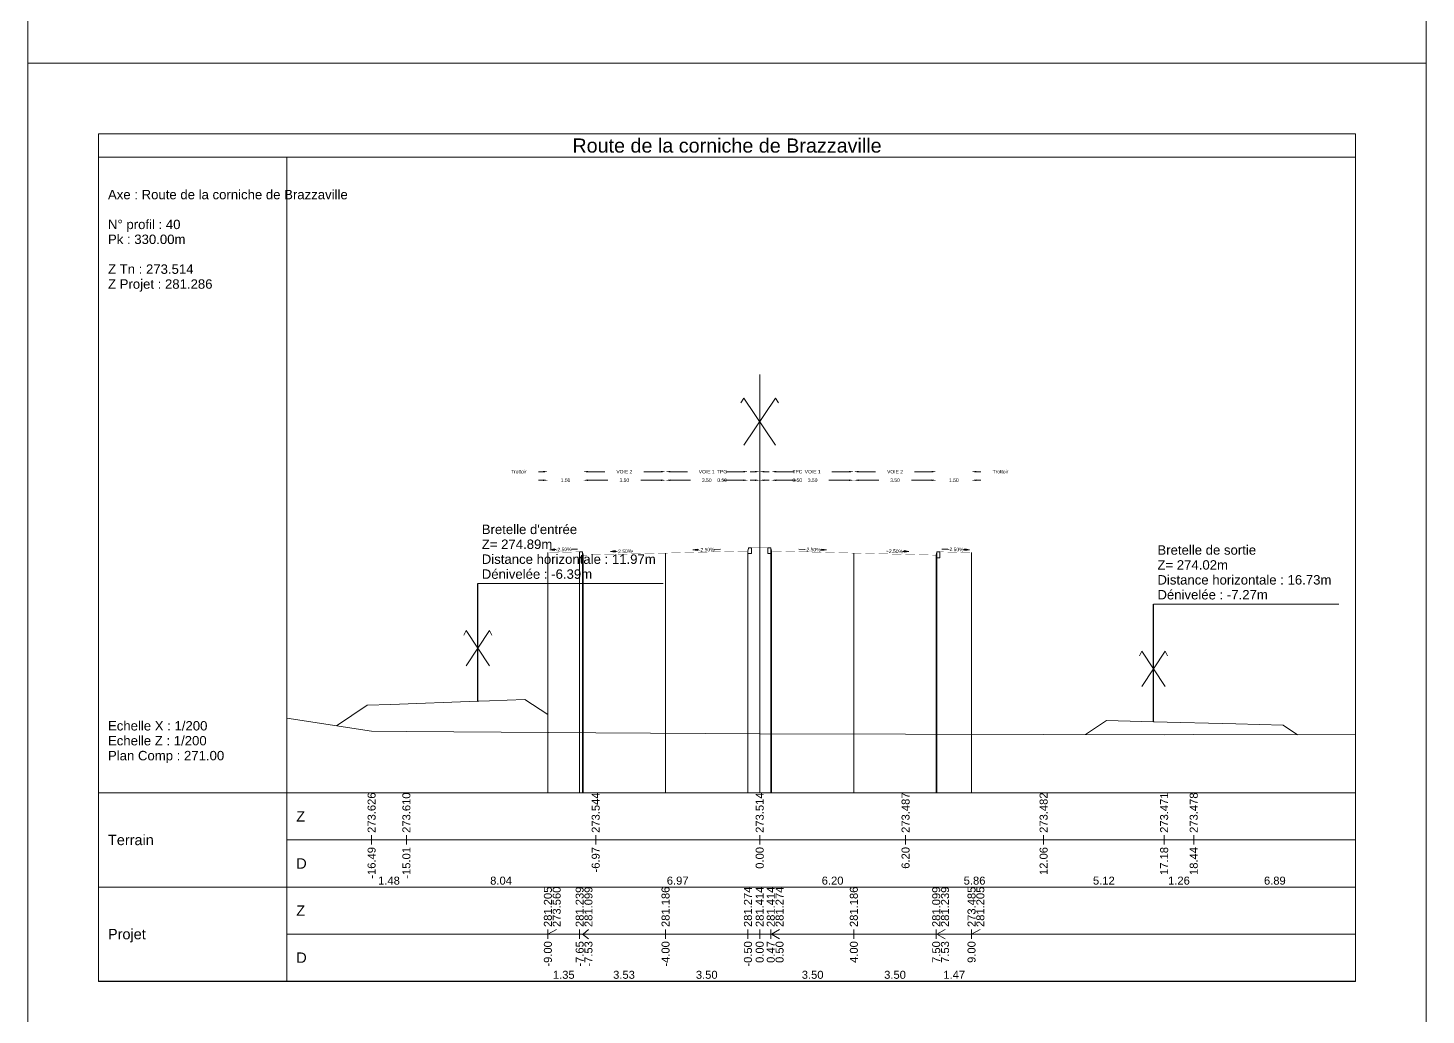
# Model space of a CAD drawing. Extents: x 0 to 74, y -372 to 1003.
# Drawn here: x 0 to 59.4, y 710.7 to 752.7 of the extents above; entities that cross this region are included whole.
import ezdxf
from ezdxf.enums import TextEntityAlignment as Align

# ---------------------------------------------------------------- set-up
doc = ezdxf.new("R2010")
doc.units = 0
doc.header["$LTSCALE"] = 2
doc.header["$PDSIZE"] = -0.004
doc.layers.get('0').update_dxf_attribs({"lineweight": 0})
for name, color, linetype, lineweight in [('Route - Profils type - Content session name', 7, 'Continuous', 0), ('Route - Profils type - PT SC CHAU TROTTOIR', 5, 'Continuous', 0), ('Route - Route de la corniche de Brazzaville - PT - Cadre_P40', 7, 'Continuous', 0), ('Route - Route de la corniche de Brazzaville - PT - Terrain_P40', 5, 'Continuous', 0)]:
    doc.layers.add(name, color=color, linetype=linetype, lineweight=lineweight)
doc.styles.add('CadreTitre', font='arial.ttf', dxfattribs={"height": 0.003})
doc.styles.add('Cotation', font='arial.ttf')
doc.styles.add('CoteHor', font='arial.ttf', dxfattribs={"height": 0.0022})
doc.styles.add('CoteHorA', font='arial.ttf', dxfattribs={"height": 0.0022})
doc.styles.add('CoteTitre', font='arial.ttf', dxfattribs={"height": 0.0017})
doc.styles.add('CoteTitreA', font='arial.ttf', dxfattribs={"height": 0.0017})
doc.styles.add('CoteVert', font='arial.ttf', dxfattribs={"height": 0.0017})
doc.styles.add('CoteVertA', font='arial.ttf', dxfattribs={"height": 0.0017})
doc.styles.add('Multi Axes', font='arial.ttf', dxfattribs={"height": 0.4})
doc.styles.add('ProfilCartouche', font='arial.ttf', dxfattribs={"height": 0.002})
doc.dimstyles.new('BRAZZAVILLE', dxfattribs={"dimtxt": 0.15, "dimasz": 0.2, "dimexe": 0.5, "dimexo": 0.5, "dimgap": 0.5, "dimtad": 0, "dimzin": 0, "dimdsep": 46, "dimtxsty": 'Cotation', "dimsah": 1, "dimcen": 0.1, "dimse1": 1, "dimse2": 1, "dimclrd": 1, "dimclre": 256, "dimclrt": 1, "dimaunit": 2, "dimazin": 0, "dimtfac": 1, "dimtdec": 4, "dimtofl": 0, "dimtmove": 0, "dimatfit": 1, "dimfxl": 1, "dimtolj": 1, "dimtzin": 0, "dimlwd": 0, "dimlwe": 0, "dimarcsym": 0})
doc.dimstyles.get("Standard").update_dxf_attribs({"dimtxt": 0.18, "dimasz": 0.18, "dimexe": 0.18, "dimexo": 0.0625, "dimgap": 0.09, "dimtad": 0, "dimtih": 1, "dimtoh": 1, "dimdec": 4, "dimzin": 0, "dimdsep": 46, "dimtxsty": 'Standard', "dimcen": 0.09, "dimadec": 0, "dimazin": 0, "dimtfac": 1, "dimtdec": 4, "dimtofl": 0, "dimtmove": 0, "dimatfit": 3, "dimfxl": 1, "dimtolj": 1, "dimtzin": 0, "dimarcsym": 0})

# ---------------------------------------------------------------- blocks, each defined once
blk = doc.blocks.new('*D147')
at = {"layer": 'Defpoints', "color": 0, "transparency": 16777216}
for p in [(30.589, 733.456), (30.589, 733.452), (31.089, 730.456)]:
    blk.add_point(p, dxfattribs=at)
at = {"layer": 'Route - Profils type - PT SC CHAU TROTTOIR', "color": 1, "lineweight": 0, "transparency": 16777216}
for p, q in [((30.389, 733.452), (30.189, 733.452)), ((31.289, 733.452), (31.489, 733.452))]:
    blk.add_line(p, q, dxfattribs=at)
at = {"layer": 'Route - Profils type - PT SC CHAU TROTTOIR', "color": 1, "transparency": 16777216}
for points in [[(30.389, 733.485), (30.389, 733.419), (30.589, 733.452)], [(31.289, 733.485), (31.289, 733.419), (31.089, 733.452)]]:
    blk.add_solid(points, dxfattribs=at)
at = {"layer": 'Route - Profils type - PT SC CHAU TROTTOIR', "color": 1, "transparency": 16777216, "insert": (29.494, 733.452), "char_height": 0.15, "attachment_point": 5, "style": 'Cotation'}
blk.add_mtext('\\A1;0.50', dxfattribs=at)
blk = doc.blocks.new('*D148')
at = {"layer": 'Defpoints', "color": 0, "transparency": 16777216}
for p in [(27.089, 733.456), (27.089, 733.452), (30.589, 733.456)]:
    blk.add_point(p, dxfattribs=at)
at = {"layer": 'Route - Profils type - PT SC CHAU TROTTOIR', "color": 1, "lineweight": 0, "transparency": 16777216}
for p, q in [((27.289, 733.452), (28.144, 733.452)), ((30.389, 733.452), (29.533, 733.452))]:
    blk.add_line(p, q, dxfattribs=at)
at = {"layer": 'Route - Profils type - PT SC CHAU TROTTOIR', "color": 1, "transparency": 16777216}
for points in [[(27.289, 733.485), (27.289, 733.419), (27.089, 733.452)], [(30.389, 733.485), (30.389, 733.419), (30.589, 733.452)]]:
    blk.add_solid(points, dxfattribs=at)
at = {"layer": 'Route - Profils type - PT SC CHAU TROTTOIR', "color": 1, "transparency": 16777216, "insert": (28.839, 733.452), "char_height": 0.15, "attachment_point": 5, "style": 'Cotation'}
blk.add_mtext('\\A1;3.50', dxfattribs=at)
blk = doc.blocks.new('*D149')
at = {"layer": 'Defpoints', "color": 0, "transparency": 16777216}
for p in [(23.589, 733.456), (23.589, 733.452), (27.089, 733.456)]:
    blk.add_point(p, dxfattribs=at)
at = {"layer": 'Route - Profils type - PT SC CHAU TROTTOIR', "color": 1, "lineweight": 0, "transparency": 16777216}
for p, q in [((23.789, 733.452), (24.644, 733.452)), ((26.889, 733.452), (26.033, 733.452))]:
    blk.add_line(p, q, dxfattribs=at)
at = {"layer": 'Route - Profils type - PT SC CHAU TROTTOIR', "color": 1, "transparency": 16777216}
for points in [[(23.789, 733.485), (23.789, 733.419), (23.589, 733.452)], [(26.889, 733.485), (26.889, 733.419), (27.089, 733.452)]]:
    blk.add_solid(points, dxfattribs=at)
at = {"layer": 'Route - Profils type - PT SC CHAU TROTTOIR', "color": 1, "transparency": 16777216, "insert": (25.339, 733.452), "char_height": 0.15, "attachment_point": 5, "style": 'Cotation'}
blk.add_mtext('\\A1;3.50', dxfattribs=at)
blk = doc.blocks.new('*D150')
at = {"layer": 'Defpoints', "color": 0, "transparency": 16777216}
for p in [(22.089, 733.456), (22.089, 733.452), (23.589, 733.456)]:
    blk.add_point(p, dxfattribs=at)
at = {"layer": 'Route - Profils type - PT SC CHAU TROTTOIR', "color": 1, "lineweight": 0, "transparency": 16777216}
for p, q in [((21.889, 733.452), (21.689, 733.452)), ((23.789, 733.452), (23.989, 733.452))]:
    blk.add_line(p, q, dxfattribs=at)
at = {"layer": 'Route - Profils type - PT SC CHAU TROTTOIR', "color": 1, "transparency": 16777216}
for points in [[(21.889, 733.485), (21.889, 733.419), (22.089, 733.452)], [(23.789, 733.485), (23.789, 733.419), (23.589, 733.452)]]:
    blk.add_solid(points, dxfattribs=at)
at = {"layer": 'Route - Profils type - PT SC CHAU TROTTOIR', "color": 1, "transparency": 16777216, "insert": (22.839, 733.452), "char_height": 0.15, "attachment_point": 5, "style": 'Cotation'}
blk.add_mtext('\\A1;1.50', dxfattribs=at)
blk = doc.blocks.new('*D151')
at = {"layer": 'Defpoints', "color": 0, "transparency": 16777216}
for p in [(30.589, 733.815), (30.589, 733.256), (31.089, 730.456)]:
    blk.add_point(p, dxfattribs=at)
at = {"layer": 'Route - Profils type - PT SC CHAU TROTTOIR', "color": 1, "lineweight": 0, "transparency": 16777216}
for p, q in [((30.389, 733.815), (30.189, 733.815)), ((31.289, 733.815), (31.489, 733.815))]:
    blk.add_line(p, q, dxfattribs=at)
at = {"layer": 'Route - Profils type - PT SC CHAU TROTTOIR', "color": 1, "transparency": 16777216}
for points in [[(30.389, 733.849), (30.389, 733.782), (30.589, 733.815)], [(31.289, 733.849), (31.289, 733.782), (31.089, 733.815)]]:
    blk.add_solid(points, dxfattribs=at)
at = {"layer": 'Route - Profils type - PT SC CHAU TROTTOIR', "color": 1, "transparency": 16777216, "insert": (29.486, 733.815), "char_height": 0.15, "attachment_point": 5, "style": 'Cotation'}
blk.add_mtext('\\A1;TPC', dxfattribs=at)
blk = doc.blocks.new('*D152')
at = {"layer": 'Defpoints', "color": 0, "transparency": 16777216}
for p in [(27.089, 733.815), (27.089, 733.456), (30.589, 733.256)]:
    blk.add_point(p, dxfattribs=at)
at = {"layer": 'Route - Profils type - PT SC CHAU TROTTOIR', "color": 1, "lineweight": 0, "transparency": 16777216}
for p, q in [((27.289, 733.815), (28.02, 733.815)), ((30.389, 733.815), (29.657, 733.815))]:
    blk.add_line(p, q, dxfattribs=at)
at = {"layer": 'Route - Profils type - PT SC CHAU TROTTOIR', "color": 1, "transparency": 16777216}
for points in [[(27.289, 733.849), (27.289, 733.782), (27.089, 733.815)], [(30.389, 733.849), (30.389, 733.782), (30.589, 733.815)]]:
    blk.add_solid(points, dxfattribs=at)
at = {"layer": 'Route - Profils type - PT SC CHAU TROTTOIR', "color": 1, "transparency": 16777216, "insert": (28.839, 733.815), "char_height": 0.15, "attachment_point": 5, "style": 'Cotation'}
blk.add_mtext('\\A1;VOIE 1', dxfattribs=at)
blk = doc.blocks.new('*D153')
at = {"layer": 'Defpoints', "color": 0, "transparency": 16777216}
for p in [(23.589, 733.815), (23.589, 733.456), (27.089, 733.456)]:
    blk.add_point(p, dxfattribs=at)
at = {"layer": 'Route - Profils type - PT SC CHAU TROTTOIR', "color": 1, "lineweight": 0, "transparency": 16777216}
for p, q in [((23.789, 733.815), (24.507, 733.815)), ((26.889, 733.815), (26.17, 733.815))]:
    blk.add_line(p, q, dxfattribs=at)
at = {"layer": 'Route - Profils type - PT SC CHAU TROTTOIR', "color": 1, "transparency": 16777216}
for points in [[(23.789, 733.849), (23.789, 733.782), (23.589, 733.815)], [(26.889, 733.849), (26.889, 733.782), (27.089, 733.815)]]:
    blk.add_solid(points, dxfattribs=at)
at = {"layer": 'Route - Profils type - PT SC CHAU TROTTOIR', "color": 1, "transparency": 16777216, "insert": (25.339, 733.815), "char_height": 0.15, "attachment_point": 5, "style": 'Cotation'}
blk.add_mtext('\\A1;VOIE 2', dxfattribs=at)
blk = doc.blocks.new('*D154')
at = {"layer": 'Defpoints', "color": 0, "transparency": 16777216}
for p in [(22.089, 733.815), (22.089, 733.456), (23.589, 733.456)]:
    blk.add_point(p, dxfattribs=at)
at = {"layer": 'Route - Profils type - PT SC CHAU TROTTOIR', "color": 1, "lineweight": 0, "transparency": 16777216}
for p, q in [((21.889, 733.815), (21.689, 733.815)), ((23.789, 733.815), (23.989, 733.815))]:
    blk.add_line(p, q, dxfattribs=at)
at = {"layer": 'Route - Profils type - PT SC CHAU TROTTOIR', "color": 1, "transparency": 16777216}
for points in [[(21.889, 733.849), (21.889, 733.782), (22.089, 733.815)], [(23.789, 733.849), (23.789, 733.782), (23.589, 733.815)]]:
    blk.add_solid(points, dxfattribs=at)
at = {"layer": 'Route - Profils type - PT SC CHAU TROTTOIR', "color": 1, "transparency": 16777216, "insert": (20.858, 733.815), "char_height": 0.15, "attachment_point": 5, "style": 'Cotation'}
blk.add_mtext('\\A1;Trottoir', dxfattribs=at)
blk = doc.blocks.new('MENSURA_COTEPENTE_49')
at = {"layer": 'Route - Profils type - PT SC CHAU TROTTOIR', "linetype": 'Continuous', "lineweight": 0}
blk.add_hatch(color=1, dxfattribs=at).paths.add_polyline_path([(0.14223, -1.15355), (0.14122, -1.1534), (0.14222, -1.1532)])
at = {"layer": 'Route - Profils type - PT SC CHAU TROTTOIR', "color": 1, "linetype": 'Continuous', "lineweight": 0}
for p, q in [((0.14222, -1.15337), (0.14252, -1.15337)), ((0.14584, -1.15328), (0.14713, -1.15325))]:
    blk.add_line(p, q, dxfattribs=at)
at = {"layer": 'Route - Profils type - PT SC CHAU TROTTOIR', "color": 1, "linetype": 'Continuous', "lineweight": 0, "flags": 128}
blk.add_lwpolyline([(0.14223, -1.15355), (0.14122, -1.1534), (0.14222, -1.1532), (0.14223, -1.15355)], close=True, dxfattribs=at)
at = {"layer": 'Route - Profils type - PT SC CHAU TROTTOIR', "color": 1, "style": 'Cotation'}
blk.add_text('-2.50%', height=0.00075, rotation=-358.5679, dxfattribs=at).set_placement((0.14418, -1.15333), align=Align.MIDDLE_CENTER)
blk = doc.blocks.new('MENSURA_COTEPENTE_50')
at = {"layer": 'Route - Profils type - PT SC CHAU TROTTOIR', "linetype": 'Continuous', "lineweight": 0}
blk.add_hatch(color=1, dxfattribs=at).paths.add_polyline_path([(0.12473, -1.1539), (0.12372, -1.15375), (0.12472, -1.15355)])
at = {"layer": 'Route - Profils type - PT SC CHAU TROTTOIR', "color": 1, "linetype": 'Continuous', "lineweight": 0}
for p, q in [((0.12472, -1.15373), (0.12502, -1.15372)), ((0.12833, -1.15364), (0.12847, -1.15363))]:
    blk.add_line(p, q, dxfattribs=at)
at = {"layer": 'Route - Profils type - PT SC CHAU TROTTOIR', "color": 1, "linetype": 'Continuous', "lineweight": 0, "flags": 128}
blk.add_lwpolyline([(0.12473, -1.1539), (0.12372, -1.15375), (0.12472, -1.15355), (0.12473, -1.1539)], close=True, dxfattribs=at)
at = {"layer": 'Route - Profils type - PT SC CHAU TROTTOIR', "color": 1, "style": 'Cotation'}
blk.add_text('-2.50%', height=0.00075, rotation=-358.5679, dxfattribs=at).set_placement((0.12668, -1.15368), align=Align.MIDDLE_CENTER)
blk = doc.blocks.new('MENSURA_COTEPENTE_51')
at = {"layer": 'Route - Profils type - PT SC CHAU TROTTOIR', "linetype": 'Continuous', "lineweight": 0}
blk.add_hatch(color=1, dxfattribs=at).paths.add_polyline_path([(0.11185, -1.15352), (0.11085, -1.15337), (0.11184, -1.15317)])
at = {"layer": 'Route - Profils type - PT SC CHAU TROTTOIR', "color": 1, "linetype": 'Continuous', "lineweight": 0}
for p, q in [((0.11185, -1.15334), (0.11215, -1.15334)), ((0.11546, -1.15325), (0.11676, -1.15322))]:
    blk.add_line(p, q, dxfattribs=at)
at = {"layer": 'Route - Profils type - PT SC CHAU TROTTOIR', "color": 1, "linetype": 'Continuous', "lineweight": 0, "flags": 128}
blk.add_lwpolyline([(0.11185, -1.15352), (0.11085, -1.15337), (0.11184, -1.15317), (0.11185, -1.15352)], close=True, dxfattribs=at)
at = {"layer": 'Route - Profils type - PT SC CHAU TROTTOIR', "color": 1, "style": 'Cotation'}
blk.add_text('-2.50%', height=0.00075, rotation=-358.5679, dxfattribs=at).set_placement((0.1138, -1.15329), align=Align.MIDDLE_CENTER)
blk = doc.blocks.new('T2__mirroredMSX', base_point=(-6.713, 11.473))
at = {"linetype": 'Continuous', "flags": 128}
blk.add_lwpolyline([(-6.837, 11.703), (-6.863, 11.583), (-6.863, 11.473), (-6.713, 11.473), (-6.713, 11.723), (-6.818, 11.719, 0.339869)], format="xyb", close=True, dxfattribs=at)
blk = doc.blocks.new('T2', base_point=(-6.713, 11.473))
at = {"linetype": 'Continuous', "flags": 128}
blk.add_lwpolyline([(-6.837, 11.703), (-6.863, 11.583), (-6.863, 11.473), (-6.713, 11.473), (-6.713, 11.723), (-6.818, 11.719, 0.339869)], format="xyb", close=True, dxfattribs=at)
blk = doc.blocks.new('*D158')
at = {"layer": 'Defpoints', "color": 0, "transparency": 16777216}
for p in [(31.589, 733.456), (31.589, 733.452), (31.089, 730.456)]:
    blk.add_point(p, dxfattribs=at)
at = {"layer": 'Route - Profils type - PT SC CHAU TROTTOIR', "color": 1, "lineweight": 0, "transparency": 16777216}
for p, q in [((30.889, 733.452), (30.689, 733.452)), ((31.789, 733.452), (31.989, 733.452))]:
    blk.add_line(p, q, dxfattribs=at)
at = {"layer": 'Route - Profils type - PT SC CHAU TROTTOIR', "color": 1, "transparency": 16777216}
for points in [[(30.889, 733.485), (30.889, 733.419), (31.089, 733.452)], [(31.789, 733.485), (31.789, 733.419), (31.589, 733.452)]]:
    blk.add_solid(points, dxfattribs=at)
at = {"layer": 'Route - Profils type - PT SC CHAU TROTTOIR', "color": 1, "transparency": 16777216, "insert": (32.683, 733.452), "char_height": 0.15, "attachment_point": 5, "style": 'Cotation'}
blk.add_mtext('\\A1;0.50', dxfattribs=at)
blk = doc.blocks.new('*D159')
at = {"layer": 'Defpoints', "color": 0, "transparency": 16777216}
for p in [(31.589, 733.456), (35.089, 733.456), (35.089, 733.452)]:
    blk.add_point(p, dxfattribs=at)
at = {"layer": 'Route - Profils type - PT SC CHAU TROTTOIR', "color": 1, "lineweight": 0, "transparency": 16777216}
for p, q in [((31.789, 733.452), (32.644, 733.452)), ((34.889, 733.452), (34.033, 733.452))]:
    blk.add_line(p, q, dxfattribs=at)
at = {"layer": 'Route - Profils type - PT SC CHAU TROTTOIR', "color": 1, "transparency": 16777216}
for points in [[(31.789, 733.485), (31.789, 733.419), (31.589, 733.452)], [(34.889, 733.485), (34.889, 733.419), (35.089, 733.452)]]:
    blk.add_solid(points, dxfattribs=at)
at = {"layer": 'Route - Profils type - PT SC CHAU TROTTOIR', "color": 1, "transparency": 16777216, "insert": (33.339, 733.452), "char_height": 0.15, "attachment_point": 5, "style": 'Cotation'}
blk.add_mtext('\\A1;3.50', dxfattribs=at)
blk = doc.blocks.new('*D160')
at = {"layer": 'Defpoints', "color": 0, "transparency": 16777216}
for p in [(35.089, 733.456), (38.589, 733.456), (38.589, 733.452)]:
    blk.add_point(p, dxfattribs=at)
at = {"layer": 'Route - Profils type - PT SC CHAU TROTTOIR', "color": 1, "lineweight": 0, "transparency": 16777216}
for p, q in [((35.289, 733.452), (36.144, 733.452)), ((38.389, 733.452), (37.533, 733.452))]:
    blk.add_line(p, q, dxfattribs=at)
at = {"layer": 'Route - Profils type - PT SC CHAU TROTTOIR', "color": 1, "transparency": 16777216}
for points in [[(35.289, 733.485), (35.289, 733.419), (35.089, 733.452)], [(38.389, 733.485), (38.389, 733.419), (38.589, 733.452)]]:
    blk.add_solid(points, dxfattribs=at)
at = {"layer": 'Route - Profils type - PT SC CHAU TROTTOIR', "color": 1, "transparency": 16777216, "insert": (36.839, 733.452), "char_height": 0.15, "attachment_point": 5, "style": 'Cotation'}
blk.add_mtext('\\A1;3.50', dxfattribs=at)
blk = doc.blocks.new('*D161')
at = {"layer": 'Defpoints', "color": 0, "transparency": 16777216}
for p in [(38.589, 733.456), (40.089, 733.456), (40.089, 733.452)]:
    blk.add_point(p, dxfattribs=at)
at = {"layer": 'Route - Profils type - PT SC CHAU TROTTOIR', "color": 1, "lineweight": 0, "transparency": 16777216}
for p, q in [((38.389, 733.452), (38.189, 733.452)), ((40.289, 733.452), (40.489, 733.452))]:
    blk.add_line(p, q, dxfattribs=at)
at = {"layer": 'Route - Profils type - PT SC CHAU TROTTOIR', "color": 1, "transparency": 16777216}
for points in [[(38.389, 733.485), (38.389, 733.419), (38.589, 733.452)], [(40.289, 733.485), (40.289, 733.419), (40.089, 733.452)]]:
    blk.add_solid(points, dxfattribs=at)
at = {"layer": 'Route - Profils type - PT SC CHAU TROTTOIR', "color": 1, "transparency": 16777216, "insert": (39.339, 733.452), "char_height": 0.15, "attachment_point": 5, "style": 'Cotation'}
blk.add_mtext('\\A1;1.50', dxfattribs=at)
blk = doc.blocks.new('*D162')
at = {"layer": 'Defpoints', "color": 0, "transparency": 16777216}
for p in [(31.589, 733.815), (31.589, 733.256), (31.089, 730.456)]:
    blk.add_point(p, dxfattribs=at)
at = {"layer": 'Route - Profils type - PT SC CHAU TROTTOIR', "color": 1, "lineweight": 0, "transparency": 16777216}
for p, q in [((30.889, 733.815), (30.689, 733.815)), ((31.789, 733.815), (31.989, 733.815))]:
    blk.add_line(p, q, dxfattribs=at)
at = {"layer": 'Route - Profils type - PT SC CHAU TROTTOIR', "color": 1, "transparency": 16777216}
for points in [[(30.889, 733.849), (30.889, 733.782), (31.089, 733.815)], [(31.789, 733.849), (31.789, 733.782), (31.589, 733.815)]]:
    blk.add_solid(points, dxfattribs=at)
at = {"layer": 'Route - Profils type - PT SC CHAU TROTTOIR', "color": 1, "transparency": 16777216, "insert": (32.691, 733.815), "char_height": 0.15, "attachment_point": 5, "style": 'Cotation'}
blk.add_mtext('\\A1;TPC', dxfattribs=at)
blk = doc.blocks.new('*D163')
at = {"layer": 'Defpoints', "color": 0, "transparency": 16777216}
for p in [(35.089, 733.815), (31.589, 733.256), (35.089, 733.456)]:
    blk.add_point(p, dxfattribs=at)
at = {"layer": 'Route - Profils type - PT SC CHAU TROTTOIR', "color": 1, "lineweight": 0, "transparency": 16777216}
for p, q in [((31.789, 733.815), (32.52, 733.815)), ((34.889, 733.815), (34.157, 733.815))]:
    blk.add_line(p, q, dxfattribs=at)
at = {"layer": 'Route - Profils type - PT SC CHAU TROTTOIR', "color": 1, "transparency": 16777216}
for points in [[(31.789, 733.849), (31.789, 733.782), (31.589, 733.815)], [(34.889, 733.849), (34.889, 733.782), (35.089, 733.815)]]:
    blk.add_solid(points, dxfattribs=at)
at = {"layer": 'Route - Profils type - PT SC CHAU TROTTOIR', "color": 1, "transparency": 16777216, "insert": (33.339, 733.815), "char_height": 0.15, "attachment_point": 5, "style": 'Cotation'}
blk.add_mtext('\\A1;VOIE 1', dxfattribs=at)
blk = doc.blocks.new('*D164')
at = {"layer": 'Defpoints', "color": 0, "transparency": 16777216}
for p in [(38.589, 733.815), (35.089, 733.456), (38.589, 733.456)]:
    blk.add_point(p, dxfattribs=at)
at = {"layer": 'Route - Profils type - PT SC CHAU TROTTOIR', "color": 1, "lineweight": 0, "transparency": 16777216}
for p, q in [((35.289, 733.815), (36.007, 733.815)), ((38.389, 733.815), (37.67, 733.815))]:
    blk.add_line(p, q, dxfattribs=at)
at = {"layer": 'Route - Profils type - PT SC CHAU TROTTOIR', "color": 1, "transparency": 16777216}
for points in [[(35.289, 733.849), (35.289, 733.782), (35.089, 733.815)], [(38.389, 733.849), (38.389, 733.782), (38.589, 733.815)]]:
    blk.add_solid(points, dxfattribs=at)
at = {"layer": 'Route - Profils type - PT SC CHAU TROTTOIR', "color": 1, "transparency": 16777216, "insert": (36.839, 733.815), "char_height": 0.15, "attachment_point": 5, "style": 'Cotation'}
blk.add_mtext('\\A1;VOIE 2', dxfattribs=at)
blk = doc.blocks.new('*D165')
at = {"layer": 'Defpoints', "color": 0, "transparency": 16777216}
for p in [(40.089, 733.815), (38.589, 733.456), (40.089, 733.456)]:
    blk.add_point(p, dxfattribs=at)
at = {"layer": 'Route - Profils type - PT SC CHAU TROTTOIR', "color": 1, "lineweight": 0, "transparency": 16777216}
for p, q in [((38.389, 733.815), (38.189, 733.815)), ((40.289, 733.815), (40.489, 733.815))]:
    blk.add_line(p, q, dxfattribs=at)
at = {"layer": 'Route - Profils type - PT SC CHAU TROTTOIR', "color": 1, "transparency": 16777216}
for points in [[(38.389, 733.849), (38.389, 733.782), (38.589, 733.815)], [(40.289, 733.849), (40.289, 733.782), (40.089, 733.815)]]:
    blk.add_solid(points, dxfattribs=at)
at = {"layer": 'Route - Profils type - PT SC CHAU TROTTOIR', "color": 1, "transparency": 16777216, "insert": (41.319, 733.815), "char_height": 0.15, "attachment_point": 5, "style": 'Cotation'}
blk.add_mtext('\\A1;Trottoir', dxfattribs=at)
blk = doc.blocks.new('MENSURA_COTEPENTE_52')
at = {"layer": 'Route - Profils type - PT SC CHAU TROTTOIR', "linetype": 'Continuous', "lineweight": 0}
blk.add_hatch(color=1, dxfattribs=at).paths.add_polyline_path([(0.16866, -1.15355), (0.16966, -1.1534), (0.16867, -1.1532)])
at = {"layer": 'Route - Profils type - PT SC CHAU TROTTOIR', "color": 1, "linetype": 'Continuous', "lineweight": 0}
for p, q in [((0.16505, -1.15328), (0.16375, -1.15325)), ((0.16866, -1.15337), (0.16836, -1.15337))]:
    blk.add_line(p, q, dxfattribs=at)
at = {"layer": 'Route - Profils type - PT SC CHAU TROTTOIR', "color": 1, "linetype": 'Continuous', "lineweight": 0, "flags": 128}
blk.add_lwpolyline([(0.16866, -1.15355), (0.16966, -1.1534), (0.16867, -1.1532), (0.16866, -1.15355)], close=True, dxfattribs=at)
at = {"layer": 'Route - Profils type - PT SC CHAU TROTTOIR', "color": 1, "style": 'Cotation'}
blk.add_text('-2.50%', height=0.00075, rotation=358.5679, dxfattribs=at).set_placement((0.16671, -1.15333), align=Align.MIDDLE_CENTER)
blk = doc.blocks.new('MENSURA_COTEPENTE_53')
at = {"layer": 'Route - Profils type - PT SC CHAU TROTTOIR', "linetype": 'Continuous', "lineweight": 0}
blk.add_hatch(color=1, dxfattribs=at).paths.add_polyline_path([(0.18616, -1.1539), (0.18716, -1.15375), (0.18617, -1.15355)])
at = {"layer": 'Route - Profils type - PT SC CHAU TROTTOIR', "color": 1, "linetype": 'Continuous', "lineweight": 0}
for p, q in [((0.18255, -1.15364), (0.18242, -1.15363)), ((0.18616, -1.15373), (0.18586, -1.15372))]:
    blk.add_line(p, q, dxfattribs=at)
at = {"layer": 'Route - Profils type - PT SC CHAU TROTTOIR', "color": 1, "linetype": 'Continuous', "lineweight": 0, "flags": 128}
blk.add_lwpolyline([(0.18616, -1.1539), (0.18716, -1.15375), (0.18617, -1.15355), (0.18616, -1.1539)], close=True, dxfattribs=at)
at = {"layer": 'Route - Profils type - PT SC CHAU TROTTOIR', "color": 1, "style": 'Cotation'}
blk.add_text('-2.50%', height=0.00075, rotation=358.5679, dxfattribs=at).set_placement((0.18421, -1.15368), align=Align.MIDDLE_CENTER)
blk = doc.blocks.new('MENSURA_COTEPENTE_54')
at = {"layer": 'Route - Profils type - PT SC CHAU TROTTOIR', "linetype": 'Continuous', "lineweight": 0}
blk.add_hatch(color=1, dxfattribs=at).paths.add_polyline_path([(0.19903, -1.15352), (0.20004, -1.15337), (0.19904, -1.15317)])
at = {"layer": 'Route - Profils type - PT SC CHAU TROTTOIR', "color": 1, "linetype": 'Continuous', "lineweight": 0}
for p, q in [((0.19543, -1.15325), (0.19413, -1.15322)), ((0.19904, -1.15334), (0.19874, -1.15334))]:
    blk.add_line(p, q, dxfattribs=at)
at = {"layer": 'Route - Profils type - PT SC CHAU TROTTOIR', "color": 1, "linetype": 'Continuous', "lineweight": 0, "flags": 128}
blk.add_lwpolyline([(0.19903, -1.15352), (0.20004, -1.15337), (0.19904, -1.15317), (0.19903, -1.15352)], close=True, dxfattribs=at)
at = {"layer": 'Route - Profils type - PT SC CHAU TROTTOIR', "color": 1, "style": 'Cotation'}
blk.add_text('-2.50%', height=0.00075, rotation=358.5679, dxfattribs=at).set_placement((0.19708, -1.15329), align=Align.MIDDLE_CENTER)
blk = doc.blocks.new('MENSURA_LEADER55', base_point=(0.23911, -1.16491))
at = {"layer": 'Route - Profils type - Content session name'}
blk.add_line((0.23911, -1.16491), (0.27845, -1.16491), dxfattribs=at)
at = {"layer": 'Route - Profils type - Content session name', "style": 'Multi Axes'}
for s, p in [('Bretelle de sortie', (0.23994, -1.15241)), ('Z= 274.02m', (0.23994, -1.15558)), ('Distance horizontale : 16.73m', (0.23994, -1.15875)), ('Dénivelée : -7.27m', (0.23994, -1.16191))]:
    blk.add_text(s, height=0.002, dxfattribs=at).set_placement(p, align=Align.TOP_LEFT)
blk = doc.blocks.new('MENSURA_LEADER56', base_point=(0.09558, -1.16053))
at = {"layer": 'Route - Profils type - Content session name'}
blk.add_line((0.09558, -1.16053), (0.13492, -1.16053), dxfattribs=at)
at = {"layer": 'Route - Profils type - Content session name', "style": 'Multi Axes'}
for s, p in [("Bretelle d'entrée", (0.09641, -1.14803)), ('Z= 274.89m', (0.09641, -1.15119)), ('Distance horizontale : 11.97m', (0.09641, -1.15436)), ('Dénivelée : -6.39m', (0.09641, -1.15753))]:
    blk.add_text(s, height=0.002, dxfattribs=at).set_placement(p, align=Align.TOP_LEFT)

msp = doc.modelspace()

# ---------------------------------------------------------------- linework, layer by layer
at = {"flags": 128}
for points in [[(0, 751.17), (0, 793.17), (59.4, 793.17), (59.4, 751.17)], [(0, 709.17), (0, 751.17), (59.4, 751.17), (59.4, 709.17)], [(3, 712.17), (3, 748.17), (56.4, 748.17), (56.4, 712.17)]]:
    msp.add_lwpolyline(points, close=True, dxfattribs=at)
at = {"layer": 'Route - Profils type - Content session name'}
for p, q in [((18.515, 726.864), (18.615, 727.064)), ((18.615, 727.064), (19.615, 725.564)), ((19.615, 727.064), (18.615, 725.564)), ((19.115, 724.064), (19.115, 727.564)), ((19.715, 726.864), (19.615, 727.064)), ((47.822, 723.188), (47.822, 726.688)), ((47.222, 725.988), (47.322, 726.188)), ((47.322, 726.188), (48.322, 724.688)), ((48.322, 726.188), (47.322, 724.688)), ((48.422, 725.988), (48.322, 726.188))]:
    msp.add_line(p, q, dxfattribs=at)
at = {"layer": 'Route - Profils type - Content session name', "color": 251, "linetype": 'Continuous', "flags": 128}
for points in [[(13.107, 723.013), (14.417, 723.89), (15.421, 723.928), (19.111, 724.065), (19.115, 724.064), (19.612, 724.083), (21.115, 724.138), (22.089, 723.494)], [(44.936, 722.647), (45.822, 723.238), (47.322, 723.2), (47.822, 723.188), (47.822, 723.188), (51.322, 723.099), (53.323, 723.049), (53.943, 722.636)]]:
    msp.add_lwpolyline(points, dxfattribs=at)
at = {"layer": 'Route - Profils type - Content session name'}
for p in [(19.115, 724.064), (47.822, 723.188)]:
    msp.add_point(p, dxfattribs=at)
at = {"layer": 'Route - Profils type - PT SC CHAU TROTTOIR', "color": 1, "linetype": 'Continuous', "flags": 128}
for points in [[(31.089, 730.584, 0.01, 0.01, 0), (30.739, 730.584, 0.01, 0.01, 0), (30.619, 730.584, 0.01, 0.01, 0), (30.589, 730.444, 0.01, 0.01, 0), (27.089, 730.356, 0.01, 0.01, 0), (23.589, 730.269, 0.01, 0.01, 0), (23.559, 730.409, 0.01, 0.01, 0), (23.439, 730.409, 0.01, 0.01, 0), (22.089, 730.375, 0.01, 0.01, 0), (22.089, 722.73, 0.01, 0.01, 0)], [(31.089, 730.584, 0.01, 0.01, 0), (31.439, 730.584, 0.01, 0.01, 0), (31.559, 730.584, 0.01, 0.01, 0), (31.589, 730.444, 0.01, 0.01, 0), (35.089, 730.356, 0.01, 0.01, 0), (38.589, 730.269, 0.01, 0.01, 0), (38.619, 730.409, 0.01, 0.01, 0), (38.739, 730.409, 0.01, 0.01, 0), (40.089, 730.375, 0.01, 0.01, 0), (40.089, 722.655, 0.01, 0.01, 0)]]:
    msp.add_lwpolyline(points, format="xyseb", dxfattribs=at)
at = {"layer": 'Route - Route de la corniche de Brazzaville - PT - Cadre_P40', "color": 7, "linetype": 'Continuous'}
for p, q in [((11, 747.17), (11, 712.17)), ((31.089, 733.939), (31.089, 737.939)), ((30.289, 736.739), (30.422, 736.939)), ((31.755, 734.939), (30.422, 736.939)), ((30.422, 734.939), (31.755, 736.939)), ((31.889, 736.739), (31.755, 736.939)), ((31.089, 720.17), (31.089, 733.939)), ((22.089, 720.17), (22.089, 730.375)), ((22.089, 720.17), (22.089, 730.375)), ((23.439, 720.17), (23.439, 730.409)), ((23.439, 720.17), (23.439, 730.409)), ((23.559, 720.17), (23.559, 730.409)), ((23.589, 720.17), (23.589, 730.269)), ((27.089, 720.17), (27.089, 730.356)), ((27.089, 720.17), (27.089, 730.356)), ((30.589, 720.17), (30.589, 730.444)), ((30.589, 720.17), (30.589, 730.444)), ((31.089, 720.17), (31.089, 730.584)), ((31.089, 720.17), (31.089, 730.584)), ((31.559, 720.17), (31.559, 730.584)), ((31.559, 720.17), (31.559, 730.584)), ((31.589, 720.17), (31.589, 730.444)), ((31.589, 720.17), (31.589, 730.444)), ((35.089, 720.17), (35.089, 730.356)), ((35.089, 720.17), (35.089, 730.356)), ((38.589, 720.17), (38.589, 730.269)), ((38.589, 720.17), (38.589, 730.269)), ((38.619, 720.17), (38.619, 730.409)), ((38.619, 720.17), (38.619, 730.409)), ((40.089, 720.17), (40.089, 730.375)), ((22.089, 720.17), (22.089, 722.73)), ((40.089, 720.17), (40.089, 722.655)), ((40.089, 720.17), (40.089, 722.655)), ((56.4, 720.17), (3, 720.17)), ((56.4, 718.17), (11, 718.17)), ((56.4, 716.17), (3, 716.17)), ((56.4, 716.17), (3, 716.17)), ((56.4, 716.17), (3, 716.17)), ((56.4, 716.17), (3, 716.17)), ((56.4, 716.17), (3, 716.17)), ((56.4, 716.17), (3, 716.17)), ((56.4, 716.17), (3, 716.17)), ((56.4, 714.17), (11, 714.17)), ((22.089, 714.37), (22.089, 714.17)), ((22.463, 714.37), (22.089, 714.17)), ((22.089, 713.97), (22.089, 714.17)), ((23.439, 714.37), (23.439, 714.17)), ((23.439, 713.97), (23.439, 714.17)), ((23.813, 713.97), (23.559, 714.17)), ((23.813, 714.37), (23.589, 714.17)), ((27.089, 714.37), (27.089, 714.17)), ((27.089, 713.97), (27.089, 714.17)), ((30.589, 714.37), (30.589, 714.17)), ((30.589, 713.97), (30.589, 714.17)), ((31.089, 714.37), (31.089, 714.17)), ((31.089, 713.97), (31.089, 714.17)), ((31.559, 714.37), (31.559, 714.17)), ((31.559, 713.97), (31.559, 714.17)), ((31.933, 714.37), (31.589, 714.17)), ((31.933, 713.97), (31.589, 714.17)), ((35.089, 714.37), (35.089, 714.17)), ((35.089, 713.97), (35.089, 714.17)), ((38.589, 714.37), (38.589, 714.17)), ((38.589, 713.97), (38.589, 714.17)), ((38.963, 714.37), (38.619, 714.17)), ((38.963, 713.97), (38.619, 714.17)), ((40.089, 714.37), (40.089, 714.17)), ((40.463, 714.37), (40.089, 714.17)), ((40.089, 713.97), (40.089, 714.17)), ((56.4, 712.17), (3, 712.17)), ((56.4, 712.17), (3, 712.17)), ((56.4, 712.17), (3, 712.17)), ((56.4, 712.17), (3, 712.17)), ((56.4, 712.17), (3, 712.17)), ((56.4, 712.17), (3, 712.17))]:
    msp.add_line(p, q, dxfattribs=at)
at = {"layer": 'Route - Route de la corniche de Brazzaville - PT - Cadre_P40', "color": 114, "linetype": 'Continuous'}
for p, q in [((14.6, 718.37), (14.6, 718.17)), ((14.6, 717.97), (14.6, 718.17)), ((16.078, 718.37), (16.078, 718.17)), ((16.078, 717.97), (16.078, 718.17)), ((24.121, 718.37), (24.121, 718.17)), ((24.121, 717.97), (24.121, 718.17)), ((31.089, 718.37), (31.089, 718.17)), ((31.089, 717.97), (31.089, 718.17)), ((37.286, 718.37), (37.286, 718.17)), ((37.286, 717.97), (37.286, 718.17)), ((43.151, 718.37), (43.151, 718.17)), ((43.151, 717.97), (43.151, 718.17)), ((48.273, 718.37), (48.273, 718.17)), ((48.273, 717.97), (48.273, 718.17)), ((49.529, 718.37), (49.529, 718.17)), ((49.529, 717.97), (49.529, 718.17))]:
    msp.add_line(p, q, dxfattribs=at)
at = {"layer": 'Route - Route de la corniche de Brazzaville - PT - Cadre_P40', "flags": 128}
msp.add_lwpolyline([(2.99, 712.16), (2.99, 747.18), (56.41, 747.18), (56.41, 712.16)], close=True, dxfattribs=at)
at = {"layer": 'Route - Route de la corniche de Brazzaville - PT - Terrain_P40', "color": 114, "linetype": 'Continuous', "flags": 128}
msp.add_lwpolyline([(11, 723.342), (14.6, 722.796), (16.078, 722.78), (24.121, 722.714), (31.089, 722.684), (37.286, 722.657), (43.151, 722.652), (48.273, 722.641), (49.529, 722.648), (56.4, 722.629)], dxfattribs=at)
msp.add_lwpolyline([(11, 723.342), (14.6, 722.796), (16.078, 722.78), (24.121, 722.714), (31.089, 722.684), (37.286, 722.657), (43.151, 722.652), (48.273, 722.641), (49.529, 722.648), (56.4, 722.629)], dxfattribs=at)

# ---------------------------------------------------------------- block references
at = {"layer": 'Route - Profils type - Content session name', "xscale": 200, "yscale": 200, "zscale": 200}
for name, p in [('MENSURA_LEADER56', (19.115, 729.064)), ('MENSURA_LEADER55', (47.822, 728.188))]:
    msp.add_blockref(name, p, dxfattribs=at)
at = {"layer": 'Route - Profils type - PT SC CHAU TROTTOIR', "xscale": 200, "yscale": 200, "zscale": 200}
for name in ['MENSURA_COTEPENTE_51', 'MENSURA_COTEPENTE_50', 'MENSURA_COTEPENTE_49', 'MENSURA_COTEPENTE_52', 'MENSURA_COTEPENTE_53', 'MENSURA_COTEPENTE_54']:
    msp.add_blockref(name, (0, 961.17), dxfattribs=at)
at = {"layer": 'Route - Profils type - PT SC CHAU TROTTOIR', "xscale": -1, "zscale": 200}
for p in [(23.439, 730.159), (31.439, 730.334)]:
    msp.add_blockref('T2__mirroredMSX', p, dxfattribs=at)
at = {"layer": 'Route - Profils type - PT SC CHAU TROTTOIR', "zscale": 200}
for p in [(30.739, 730.334), (38.739, 730.159)]:
    msp.add_blockref('T2', p, dxfattribs=at)

# ---------------------------------------------------------------- texts
at = {"color": 7, "style": 'CadreTitre'}
msp.add_text('Route de la corniche de Brazzaville', height=0.6, dxfattribs=at).set_placement((29.7, 747.97), align=Align.TOP_CENTER)
at = {"style": 'ProfilCartouche'}
for s, p in [('Axe : Route de la corniche de Brazzaville', (3.4, 745.587)), ('N° profil : 40', (3.4, 744.32)), ('Pk : 330.00m', (3.4, 743.687)), ('Z Tn : 273.514', (3.4, 742.42)), ('Z Projet : 281.286', (3.4, 741.787)), ('Echelle X : 1/200', (3.4, 723.02)), ('Echelle Z : 1/200', (3.4, 722.387)), ('Plan Comp : 271.00', (3.4, 721.753))]:
    msp.add_text(s, height=0.4, dxfattribs=at).set_placement(p, align=Align.MIDDLE_LEFT)
at = {"layer": 'Route - Route de la corniche de Brazzaville - PT - Cadre_P40', "color": 114, "style": 'CoteVert'}
for s, p in [('273.626', (14.6, 718.47)), ('273.610', (16.078, 718.47)), ('273.544', (24.121, 718.47)), ('273.514', (31.089, 718.47)), ('273.487', (37.286, 718.47)), ('273.482', (43.151, 718.47)), ('273.471', (48.273, 718.47)), ('273.478', (49.529, 718.47))]:
    msp.add_text(s, height=0.34, rotation=90, dxfattribs=at).set_placement(p, align=Align.MIDDLE_LEFT)
at = {"layer": 'Route - Route de la corniche de Brazzaville - PT - Cadre_P40', "color": 114, "style": 'CoteHor'}
for s, p in [('Z', (11.4, 719.17)), ('Terrain', (3.4, 718.17)), ('D', (11.4, 717.17))]:
    msp.add_text(s, height=0.44, dxfattribs=at).set_placement(p, align=Align.MIDDLE_LEFT)
at = {"layer": 'Route - Route de la corniche de Brazzaville - PT - Cadre_P40', "color": 114, "style": 'CoteVert'}
for s, p in [('-16.49', (14.6, 717.87)), ('-15.01', (16.078, 717.87)), ('-6.97', (24.121, 717.87)), ('0.00', (31.089, 717.87)), ('6.20', (37.286, 717.87)), ('12.06', (43.151, 717.87)), ('17.18', (48.273, 717.87)), ('18.44', (49.529, 717.87))]:
    msp.add_text(s, height=0.34, rotation=90, dxfattribs=at).set_placement(p, align=Align.MIDDLE_RIGHT)
at = {"layer": 'Route - Route de la corniche de Brazzaville - PT - Cadre_P40', "color": 114, "style": 'CoteTitre'}
for s, p in [('1.48', (15.339, 716.17)), ('8.04', (20.1, 716.17)), ('6.97', (27.605, 716.17)), ('6.20', (34.187, 716.17)), ('5.86', (40.218, 716.17)), ('5.12', (45.712, 716.17)), ('1.26', (48.901, 716.17)), ('6.89', (52.976, 716.17))]:
    msp.add_text(s, height=0.34, dxfattribs=at).set_placement(p, align=Align.BOTTOM_CENTER)
at = {"layer": 'Route - Route de la corniche de Brazzaville - PT - Cadre_P40', "color": 7, "style": 'CoteVertA'}
for s, p in [('281.205', (22.089, 714.47)), ('273.560', (22.463, 714.47)), ('281.239', (23.439, 714.47)), ('281.099', (23.813, 714.47)), ('281.186', (27.089, 714.47)), ('281.274', (30.589, 714.47)), ('281.414', (31.089, 714.47)), ('281.414', (31.559, 714.47)), ('281.274', (31.933, 714.47)), ('281.186', (35.089, 714.47)), ('281.099', (38.589, 714.47)), ('281.239', (38.963, 714.47)), ('273.485', (40.089, 714.47)), ('281.205', (40.463, 714.47))]:
    msp.add_text(s, height=0.34, rotation=90, dxfattribs=at).set_placement(p, align=Align.MIDDLE_LEFT)
at = {"layer": 'Route - Route de la corniche de Brazzaville - PT - Cadre_P40', "color": 7, "style": 'CoteHorA'}
for s, p in [('Z', (11.4, 715.17)), ('Projet', (3.4, 714.17)), ('D', (11.4, 713.17))]:
    msp.add_text(s, height=0.44, dxfattribs=at).set_placement(p, align=Align.MIDDLE_LEFT)
at = {"layer": 'Route - Route de la corniche de Brazzaville - PT - Cadre_P40', "color": 7, "style": 'CoteVertA'}
for s, p in [('-9.00', (22.089, 713.87)), ('-7.65', (23.439, 713.87)), ('-7.53', (23.813, 713.87)), ('-4.00', (27.089, 713.87)), ('-0.50', (30.589, 713.87)), ('0.00', (31.089, 713.87)), ('0.47', (31.559, 713.87)), ('0.50', (31.933, 713.87)), ('4.00', (35.089, 713.87)), ('7.50', (38.589, 713.87)), ('7.53', (38.963, 713.87)), ('9.00', (40.089, 713.87))]:
    msp.add_text(s, height=0.34, rotation=90, dxfattribs=at).set_placement(p, align=Align.MIDDLE_RIGHT)
at = {"layer": 'Route - Route de la corniche de Brazzaville - PT - Cadre_P40', "color": 7, "style": 'CoteTitreA'}
for s, p in [('1.35', (22.764, 712.17)), ('3.53', (25.324, 712.17)), ('3.50', (28.839, 712.17)), ('3.50', (33.339, 712.17)), ('3.50', (36.839, 712.17)), ('1.47', (39.354, 712.17))]:
    msp.add_text(s, height=0.34, dxfattribs=at).set_placement(p, align=Align.BOTTOM_CENTER)

# ---------------------------------------------------------------- dimensions: what is measured, and where the dimension line sits
at = {"layer": 'Route - Profils type - PT SC CHAU TROTTOIR'}
for base, p1, p2, text, picture, middle in [((22.089, 733.815), (23.589, 733.456), (22.089, 733.456), 'Trottoir', '*D154', (20.858, 733.815)), ((23.589, 733.815), (27.089, 733.456), (23.589, 733.456), 'VOIE 2', '*D153', (25.339, 733.815)), ((27.089, 733.815), (30.589, 733.256), (27.089, 733.456), 'VOIE 1', '*D152', (28.839, 733.815)), ((30.589, 733.815), (31.089, 730.456), (30.589, 733.256), 'TPC', '*D151', (29.486, 733.815)), ((31.589, 733.815), (31.089, 730.456), (31.589, 733.256), 'TPC', '*D162', (32.691, 733.815)), ((35.089, 733.815), (31.589, 733.256), (35.089, 733.456), 'VOIE 1', '*D163', (33.339, 733.815)), ((38.589, 733.815), (35.089, 733.456), (38.589, 733.456), 'VOIE 2', '*D164', (36.839, 733.815)), ((40.089, 733.815), (38.589, 733.456), (40.089, 733.456), 'Trottoir', '*D165', (41.319, 733.815)), ((22.089, 733.452), (23.589, 733.456), (22.089, 733.456), '1.50', '*D150', (22.839, 733.452)), ((23.589, 733.452), (27.089, 733.456), (23.589, 733.456), '3.50', '*D149', (25.339, 733.452)), ((27.089, 733.452), (30.589, 733.456), (27.089, 733.456), '3.50', '*D148', (28.839, 733.452)), ((30.589, 733.452), (31.089, 730.456), (30.589, 733.456), '0.50', '*D147', (29.494, 733.452)), ((31.589, 733.452), (31.089, 730.456), (31.589, 733.456), '0.50', '*D158', (32.683, 733.452)), ((35.089, 733.452), (31.589, 733.456), (35.089, 733.456), '3.50', '*D159', (33.339, 733.452)), ((38.589, 733.452), (35.089, 733.456), (38.589, 733.456), '3.50', '*D160', (36.839, 733.452)), ((40.089, 733.452), (38.589, 733.456), (40.089, 733.456), '1.50', '*D161', (39.339, 733.452))]:
    dim = msp.add_linear_dim(base=base, p1=p1, p2=p2, text=text, dimstyle='BRAZZAVILLE', override={"dimscale": 1, "dimclrt": 1}, dxfattribs=at)
    dim.commit()
    dim.dimension.update_dxf_attribs({"geometry": picture, "text_midpoint": middle})

# ---------------------------------------------------------------- leaders
at = {"layer": 'Route - Profils type - Content session name', "linetype": 'Continuous'}
for points in [[(19.115, 724.064), (19.115, 729.064)], [(47.822, 723.188), (47.822, 728.188)]]:
    msp.add_leader(points, dimstyle='Standard', override={"dimasz": 0, "dimldrblk": 'None'}, dxfattribs=at)

doc.saveas('drawing.dxf')
